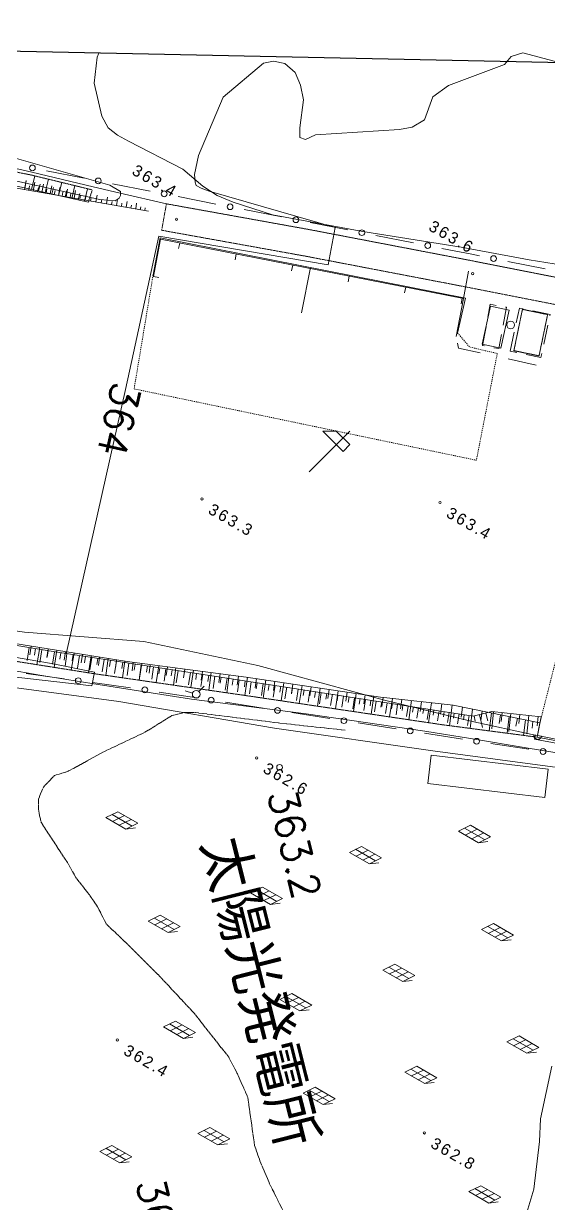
# Model space of a CAD drawing. Header units: millimetres. Extents: x 432273 to 1139245, y 170116 to 705940.
# Drawn here: x 630613 to 698983, y 526994 to 680760 of the extents above; entities that cross this region are included whole.
import ezdxf

# ---------------------------------------------------------------- set-up
doc = ezdxf.new("R2010")
doc.units = ezdxf.units.MM
doc.header["$LTSCALE"] = 100
for name, pattern in [('52106', [1.5, 1, -0.5]), ('53003', [0.75, 0.5, -0.25]), ('561019', [1, 0.5, -0.5]), ('56201', [2.5, 1.25, -1.25]), ('56301', [0.5, 0.25, -0.25]), ('57103', [5.5, 5, -0.5])]:
    doc.linetypes.add(name, pattern=pattern)
doc.layers.get('Defpoints').update_dxf_attribs({"color": 153})
for name, color, linetype, lineweight in [('D-BGD', 7, 'Continuous', 13), ('D-BGD-数値図化', 7, 'Continuous', 13), ('●予備設計_LP横断', 7, 'Continuous', 13)]:
    doc.layers.add(name, color=color, linetype=linetype, lineweight=lineweight)
doc.styles.add('BIGFONT', font='txt', dxfattribs={"height": 0.2, "bigfont": 'BIGFONT'})
doc.styles.add('Style-WORKING', font='WORKING.shx')
doc.linetypes.add('56111', pattern='A,1.25,[30,dgnlstyle-dm500.shx,S=0.004,R=0,X=0,Y=0],1.25', length=2.5)
doc.linetypes.add('56130', pattern='A,1,-0.375,[44,dgnlstyle-dm500.shx,S=0.0012,R=0,X=0,Y=0],-0.375', length=1.75)

# ---------------------------------------------------------------- blocks, each defined once
blk = doc.blocks.new('M4142_9')
at = {"layer": 'D-BGD-数値図化', "linetype": 'Continuous', "lineweight": 15}
for p, q in [((0.13, 0.48), (0.38, 1.45)), ((-0.49, -0.11), (-1.46, -0.32))]:
    blk.add_line(p, q, dxfattribs=at)
blk.add_circle((0, 0), 0.5, dxfattribs=at)
blk = doc.blocks.new('M4142')
at = {"layer": 'D-BGD-数値図化', "linetype": 'Continuous', "lineweight": 15}
blk.add_circle((0, 0), 0.5, dxfattribs=at)
blk = doc.blocks.new('M7312')
at = {"layer": '●予備設計_LP横断', "linetype": 'Continuous', "lineweight": 20}
blk.add_circle((0, 0), 0.15, dxfattribs=at)
blk = doc.blocks.new('M6217')
at = {"layer": 'D-BGD-数値図化', "linetype": 'Continuous', "lineweight": 9}
for p, q in [((-1.03, 0.7), (-2, -0.75)), ((-1.5, 0), (1.5, 0)), ((-1.03, 0.7), (1.97, 0.7)), ((-0.03, 0.7), (-1, -0.75)), ((0.97, 0.7), (0, -0.75)), ((1.97, 0.7), (1, -0.75)), ((1, -0.75), (2, 0)), ((-2, -0.75), (1, -0.75))]:
    blk.add_line(p, q, dxfattribs=at)
blk = doc.blocks.new('21311212131313131')
at = {"layer": 'D-BGD', "linetype": '56201'}
blk.add_line((2434012.5255, -1294855.0172), (2444731.5949, -1297342.8218), dxfattribs=at)
at = {"layer": 'D-BGD', "linetype": 'Continuous'}
for p, q in [((2392899.1607, -1297385.5506), (2395354.0732, -1297859.6119)), ((2443892.1668, -1297603.7917), (2445128.2593, -1297699.0553)), ((2385553.9438, -1297866.5164, 364699.9803), (2384681.4619, -1302788.1089, 364566.9803)), ((2398102.9588, -1298779.6147, 364188.9803), (2397392.1484, -1302460.4275, 364279.9803)), ((2443793.7657, -1298803.9655), (2446202.8849, -1299005.5696)), ((2444388.7419, -1299214.1369), (2446396.7042, -1299454.8878)), ((2444560.1684, -1298278.4793), (2445435.9325, -1298342.9556)), ((2447534.6351, -1303670.0317, 363882.9803), (2448196.2334, -1298715.0764, 363836.9803)), ((2443691.3949, -1299990.5657), (2444877.9952, -1300092.9365)), ((2444192.4581, -1300285.4676), (2445233.1443, -1300454.6682)), ((2396358.9992, -1302215.1939), (2393904.5669, -1301740.2554)), ((2396528.2602, -1301335.401), (2396358.9992, -1302215.1939)), ((2443502.7235, -1302292.7609), (2444635.8617, -1302388.6653)), ((2443594.6583, -1301146.0491), (2445914.3967, -1301344.3244)), ((2443996.1742, -1301356.7984), (2446161.4566, -1301594.8315)), ((2443407.6513, -1303403.5539), (2445642.8109, -1303589.7287)), ((2443573.3072, -1303664.8349), (2445905.7106, -1303921.24)), ((2443784.7407, -1302510.8167), (2444909.1622, -1302634.4262)), ((2395709.4105, -1305838.3187), (2393243.71, -1305425.6138)), ((2443345.5549, -1304907.9227), (2444556.7615, -1305041.0727)), ((2443593.6539, -1304417.4094), (2444597.2646, -1304145.9957)), ((2443822.2329, -1305249.3658), (2445490.1156, -1304805.7813)), ((2395754.1889, -1305573.2623), (2395709.4105, -1305838.3187)), ((2443117.8026, -1306151.0105), (2445630.2256, -1306427.2054)), ((2443960.666, -1306579.1914), (2445242.9219, -1306756.7285)), ((2444002.3432, -1305940.7848), (2444693.7622, -1305760.6746)), ((2389638.3877, -1308431.6135, 365859.9802), (2386040.4577, -1307850.5392, 364977.9803)), ((2442873.5968, -1307483.9021), (2444180.9291, -1307627.7632)), ((2443699.8988, -1308534.1083), (2444350.2145, -1308616.5062)), ((2443787.0986, -1307875.0209), (2445082.9281, -1308048.5883)), ((2443878.2681, -1307229.5071), (2444515.0103, -1307315.8747)), ((2446375.6584, -1312342.8378, 363964.9803), (2447037.7369, -1307387.0053, 363917.9803)), ((2389607.5474, -1308610.8169, 365861.9802), (2390345.6626, -1308738.9995, 365861.9802)), ((2442640.8806, -1308818.3445), (2445334.8076, -1309114.4924)), ((2443521.5295, -1309838.7095), (2444180.6169, -1309925.9093)), ((2443617.5009, -1309184.424), (2444922.1021, -1309362.7933)), ((2442405.2797, -1311516.2201), (2445002.516, -1311847.0069)), ((2442523.0801, -1310167.2823), (2443845.871, -1310324.016)), ((2443351.0996, -1311170.4577), (2444010.187, -1311257.6575)), ((2443429.5278, -1310506.5685), (2444756.4741, -1310685.77)), ((2442291.5621, -1312818.4043), (2443564.5313, -1312980.531)), ((2443167.0962, -1312506.1757), (2443834.9552, -1312598.1774)), ((2443259.0979, -1311838.3167), (2444594.8159, -1312022.3202)), ((2442177.8446, -1314120.5885), (2444672.485, -1314438.3086)), ((2442894.2286, -1314545.6715), (2444252.2917, -1314730.5071)), ((2442982.2606, -1313864.2389), (2443663.6931, -1313952.2709)), ((2443079.0642, -1313187.6083), (2444428.3557, -1313367.642)), ((2382517.1728, -1315094.5102, 364235.9803), (2381654.903, -1320018.2731, 364102.9803)), ((2388321.0032, -1315998.5069, 365941.9802), (2389058.6383, -1316127.5666, 365941.9802)), ((2442068.6191, -1315371.3339), (2443291.3035, -1315527.0563)), ((2442713.3627, -1315917.3082), (2444084.9994, -1316098.1741)), ((2442806.1966, -1315227.104), (2443482.8272, -1315323.9076)), ((2445216.6817, -1321015.6438, 364045.9803), (2445878.7602, -1316059.8113, 363998.9803)), ((2441959.3936, -1316622.0793), (2444355.4909, -1316927.2489)), ((2442522.8929, -1317306.4882), (2443916.8748, -1317488.1863)), ((2442620.5287, -1316607.5124), (2443310.7329, -1316700.3463)), ((2441712.863, -1319022.1805), (2444050.7555, -1319319.937)), ((2441854.3605, -1317824.1089), (2443019.6258, -1317972.8614)), ((2442336.3929, -1318709.2417), (2443739.1464, -1318895.7418)), ((2442425.2571, -1318005.464), (2443129.0348, -1318094.3282)), ((2441560.7654, -1320193.6156), (2442731.1397, -1320342.6757)), ((2442051.4248, -1320833.3163), (2442763.9742, -1320926.9824)), ((2442145.0909, -1320120.7669), (2443570.1896, -1320308.0992)), ((2442238.757, -1319408.2175), (2442951.3064, -1319501.8837)), ((2441408.6677, -1321365.0507), (2443752.2724, -1321663.5347)), ((2441859.2906, -1322267.1866), (2442580.6116, -1322365.6547)), ((2441957.7587, -1321545.8656), (2443391.629, -1321737.9998)), ((2381009.438, -1323710.9176, 364003.9803), (2380147.6485, -1328633.8033, 363870.9803)), ((2387033.9788, -1323387.074, 366021.9802), (2387772.9712, -1323515.7367, 366021.9802)), ((2412637.3858, -1328069.8397), (2407215.2668, -1322888.7552)), ((2441103.7291, -1323713.6452), (2443453.0599, -1324012.8585)), ((2441256.1984, -1322539.3479), (2442429.4323, -1322688.7723)), ((2441671.1262, -1323714.6306), (2442392.4472, -1323813.0986)), ((2441760.8226, -1322988.5076), (2443203.4646, -1323185.4437)), ((2440950.8873, -1324890.8116), (2442126.9878, -1325040.6011)), ((2441473.3579, -1325179.6178), (2442203.4505, -1325282.8877)), ((2441567.8562, -1324444.7232), (2443032.8434, -1324642.4915)), ((2444058.1852, -1329687.5727, 364126.9803), (2444721.1409, -1324732.2204, 364079.9803)), ((2440798.0455, -1326067.9781), (2443153.1165, -1326367.9225)), ((2441270.7877, -1326653.3766), (2442009.652, -1326761.4485)), ((2441365.286, -1325918.482), (2442843.8468, -1326112.2806)), ((2386026.9274, -1328473.2661), (2391932.7718, -1329522.0321)), ((2440491.615, -1328428.0633), (2442852.4401, -1328728.7405)), ((2440644.8303, -1327248.0207), (2441823.8043, -1327398.1761)), ((2441067.3853, -1328149.4806), (2441819.8231, -1328253.5828)), ((2441171.4874, -1327397.0428), (2442667.5914, -1327600.4452)), ((2440338.0254, -1329610.9891), (2441519.88, -1329761.5114)), ((2440867.9526, -1329659.1582), (2441625.1923, -1329754.4887)), ((2440972.0547, -1328906.7203), (2442472.9607, -1329101.3511)), ((2385746.9544, -1330775.6411, 366101.9802), (2386485.9469, -1330904.3039, 366101.9802)), ((2440184.4358, -1330793.9149), (2442551.0291, -1331095.3268)), ((2440663.718, -1331177.6074), (2441424.9274, -1331286.5114)), ((2440772.622, -1330416.3979), (2442291.0712, -1330620.6325)), ((2379502.1835, -1332326.4478, 363771.9803), (2378639.9137, -1337250.2107, 363638.9803)), ((2440030.471, -1331979.7309), (2441215.2132, -1332130.621)), ((2440458.6511, -1332718.4017), (2441233.4341, -1332823.3361)), ((2440563.5855, -1331943.6187), (2442099.578, -1332157.4572)), ((2439722.1002, -1334354.7602), (2440910.3095, -1334503.4748)), ((2439876.5061, -1333165.547), (2442248.8817, -1333467.6953)), ((2440257.554, -1334272.7697), (2441037.139, -1334368.9324)), ((2440353.7168, -1333493.1848), (2441908.0847, -1333694.2819)), ((2442900.0857, -1338360.8589, 364207.9803), (2443562.1642, -1333405.0265, 364161.9803)), ((2439567.6942, -1335543.9734), (2441948.1558, -1335836.6836)), ((2440051.655, -1335835.9093), (2440831.2399, -1335932.072)), ((2440152.6197, -1335047.5527), (2441715.7592, -1335253.4517)), ((2439434.8353, -1336735.8594), (2440619.1912, -1336881.4855)), ((2439840.9541, -1337407.8205), (2440629.3106, -1337508.7851)), ((2439941.9187, -1336619.4639), (2441518.6318, -1336821.3932)), ((2384459.93, -1338164.2082, 366181.9802), (2385198.9225, -1338292.871, 366181.9802)), ((2439177.7912, -1339104.8579), (2440344.401, -1339248.3085)), ((2439305.4666, -1337928.1613), (2441655.4483, -1338217.1236)), ((2439634.2228, -1338993.3052), (2440431.351, -1339099.0718)), ((2439739.9894, -1338196.177), (2441325.4742, -1338402.9083)), ((2439050.1158, -1340281.5545), (2441366.5734, -1340566.3945)), ((2439422.6897, -1340587.5616), (2440224.6198, -1340684.5566)), ((2439528.4562, -1339790.4334), (2441127.5146, -1339993.1949)), ((2377994.4487, -1340942.8552, 363539.9804), (2377132.6592, -1345865.741, 363407.9804)), ((2438924.257, -1341441.4648), (2440074.2077, -1341582.8674)), ((2439219.9282, -1342186.6199), (2440017.0563, -1342292.3865)), ((2439325.6947, -1341389.4917), (2440924.753, -1341592.2532)), ((2441741.109, -1347033.665, 364288.9803), (2442403.1875, -1342077.8325, 364242.9803)), ((2438674.1793, -1343744.7664), (2439807.8235, -1343884.1634)), ((2438798.3223, -1342601.3669), (2441081.8193, -1342882.1539)), ((2439003.5931, -1343789.648), (2439809.4929, -1343900.2164)), ((2439109.3597, -1342992.5198), (2440717.1896, -1343200.0832)), ((2438550.0363, -1344888.166), (2440801.1163, -1345164.9669)), ((2438796.0296, -1345397.4779), (2439601.9295, -1345508.0464)), ((2438901.7962, -1344600.3497), (2440509.6262, -1344807.9131)), ((2383173.3859, -1345551.8982, 366262.9802), (2383912.3783, -1345680.561, 366262.9802)), ((2438427.6557, -1346015.3336), (2439545.2065, -1346152.7517)), ((2438685.4611, -1346203.3777), (2440293.2911, -1346410.9412)), ((2387594.1477, -1348901.1194, 366009.9802), (2387719.6988, -1348161.5635, 366009.9802)), ((2438184.6317, -1348253.6674), (2439286.3176, -1348389.1346)), ((2438305.275, -1347142.5012), (2440524.3983, -1347415.3727)), ((2438477.8977, -1347811.2077), (2440085.7277, -1348018.7711)), ((2438588.4662, -1347005.3078), (2439385.5944, -1347111.0744)), ((2376486.714, -1349559.2627, 363307.9804), (2375624.9245, -1354482.1484, 363175.9804)), ((2438063.9885, -1349364.8335), (2440251.6086, -1349633.8312)), ((2438270.3343, -1349419.0376), (2439873.3623, -1349635.3727)), ((2438376.1009, -1348621.9094), (2439178.031, -1348718.9044)), ((2378846.5045, -1351385.7779), (2378107.6402, -1351277.7061)), ((2378936.0096, -1350784.9545), (2378566.5774, -1350730.9186)), ((2379020.7127, -1350192.9027), (2378695.971, -1350140.5312)), ((2437817.7691, -1351554.6963), (2439982.6785, -1351820.9014)), ((2437945.0515, -1350460.2838), (2439029.0112, -1350593.5656)), ((2438057.9689, -1351035.6392), (2439674.5705, -1351248.0046)), ((2438159.7658, -1350224.9374), (2438965.6656, -1350335.5059)), ((2440687.8654, -1355715.3316, 364122.9803), (2441253.1489, -1350750.9714, 364303.9803)), ((2378657.0582, -1352627.3133), (2377887.0771, -1352513.6072)), ((2378747.3955, -1352004.1446), (2378360.4201, -1351940.5049)), ((2437663.7449, -1352653.3481), (2438755.5236, -1352787.5971)), ((2437845.6036, -1352652.2408), (2439462.2051, -1352864.6061)), ((2437947.4004, -1351841.539), (2438753.3003, -1351952.1075)), ((2378461.9779, -1353899.9654), (2377652.1083, -1353775.8233)), ((2378352.4329, -1354558.2205), (2377934.3407, -1354488.9466)), ((2378553.1474, -1353254.4516), (2378152.5984, -1353194.7815)), ((2437509.7207, -1353751.9999), (2439711.9262, -1354022.791)), ((2437633.2382, -1354268.8424), (2439249.8398, -1354481.2077)), ((2437735.0351, -1353458.1406), (2438545.7368, -1353559.9375)), ((2378251.6595, -1355221.2776), (2377410.6732, -1355091.5014)), ((2378154.8559, -1355897.9083), (2377705.6469, -1355823.0002)), ((2437197.6636, -1355977.897), (2439424.5663, -1356282.6956)), ((2437353.6921, -1354864.9484), (2438460.9692, -1355008.8459)), ((2437420.8728, -1355885.4439), (2439037.4744, -1356097.8093)), ((2437522.6697, -1355074.7422), (2438337.3412, -1355190.1126)), ((2377991.2342, -1358061.5532), (2376351.7797, -1357698.9389)), ((2378053.2504, -1356583.3105), (2377158.802, -1356447.068)), ((2377946.8429, -1357277.4844), (2377475.2887, -1357201.7442)), ((2437041.1247, -1357094.4859), (2438156.397, -1357247.1344)), ((2437203.7056, -1357510.8172), (2438829.0788, -1357727.9844)), ((2437314.2741, -1356704.9173), (2438124.9758, -1356806.7142)), ((2374978.5823, -1358174.3127, 363075.9804), (2374116.3125, -1363098.0756, 362943.9804)), ((2377611.5503, -1359431.0114), (2376632.5231, -1359282.6684)), ((2377835.6335, -1357980.4299), (2376896.4947, -1357842.523)), ((2377823.4916, -1358902.3069), (2376995.0815, -1358719.0793)), ((2377723.5919, -1358705.7207), (2377229.6925, -1358629.1482)), ((2436884.5858, -1358211.0748), (2439118.7724, -1358516.8703)), ((2437000.1119, -1359132.2207), (2438616.7134, -1359344.586)), ((2437101.9087, -1358321.5189), (2437912.6105, -1358423.3158)), ((2377655.749, -1359743.0606), (2375981.5632, -1359372.7644)), ((2377456.741, -1360463.5006), (2376441.7951, -1360318.2951)), ((2377484.4528, -1360601.6253), (2376638.4931, -1360414.5161)), ((2377533.3135, -1359969.6012), (2377030.6424, -1359888.2268)), ((2436570.484, -1360451.557), (2438811.9784, -1360758.3527)), ((2436727.5349, -1359331.3159), (2437846.4552, -1359484.4637)), ((2436782.9446, -1360757.5939), (2438408.3178, -1360974.7611)), ((2436884.7414, -1359946.8921), (2437704.2148, -1360053.4909)), ((2439700.1336, -1364404.3609, 363806.9803), (2440264.5399, -1359439.5205, 363986.9803)), ((2377313.1566, -1361460.1901), (2375603.5038, -1361082.0493)), ((2377301.9317, -1361495.9898), (2376251.8993, -1361331.5767)), ((2377138.2316, -1362336.9432), (2376274.3506, -1362145.8701)), ((2377219.7252, -1362021.006), (2376685.9373, -1361933.9975)), ((2377379.3364, -1360979.7452), (2376863.0918, -1360902.3405)), ((2436412.9194, -1361575.4623), (2437535.4995, -1361729.111)), ((2436662.7722, -1361581.037), (2437477.4437, -1361696.4074)), ((2376963.3065, -1363213.6964), (2375217.4353, -1362827.5448)), ((2376971.4411, -1363640.7451), (2375854.373, -1363473.8354)), ((2377137.5186, -1362546.0223), (2376060.339, -1362389.5486)), ((2377054.4798, -1363093.3837), (2376507.1184, -1363010.3449)), ((2436097.2749, -1363826.9489), (2437223.5267, -1363981.1002)), ((2436255.3548, -1362699.3675), (2438504.1808, -1363007.1667)), ((2436422.4276, -1363227.9232), (2437259.4442, -1363344.1258)), ((2436547.4018, -1362395.7084), (2438194.288, -1362636.0531)), ((2376606.045, -1365004.35), (2374823.1881, -1364610.018)), ((2376799.7294, -1364766.5848), (2375651.5446, -1364594.0409)), ((2376784.6758, -1364109.0232), (2375902.4938, -1363913.9023)), ((2376711.0565, -1365345.063), (2376132.5783, -1365256.3901)), ((2376892.372, -1364201.6801), (2376322.6654, -1364117.8091)), ((2436306.225, -1364064.9398), (2437975.4563, -1364306.1167)), ((2376631.1553, -1365928.3432), (2375443.082, -1365745.3633)), ((2376427.3771, -1365899.8632), (2375536.7495, -1365721.5439))]:
    blk.add_line(p, q, dxfattribs=at)
at = {"layer": 'D-BGD', "linetype": '52106'}
blk.add_line((2381559.1948, -1347942.42), (2378102.3982, -1347393.0058), dxfattribs=at)
at = {"layer": 'D-BGD', "linetype": 'Continuous', "flags": 128}
for points, elevation in [([(2513797.9574, -1299168.1534), (2505499.1989, -1296869.839), (2499291.6332, -1296268.1002), (2496309.1209, -1296201.7744), (2489442.0862, -1294874.2054)], 362999.9804), ([(2450116.0072, -1278242.1081), (2446840.6448, -1298007.1778), (2446339.4976, -1297920.9375), (2444703.4081, -1306342.8145), (2442180.4309, -1317621.7686), (2438025.4239, -1334245.5786), (2435174.1676, -1349147.9884), (2434283.2729, -1364717.7196), (2433592.2719, -1370426.1047)], 362999.9804), ([(2375220.7292, -1368519.3365), (2377735.8176, -1356082.345), (2377858.7678, -1354066.8024), (2377487.854, -1353571.9006), (2377140.1835, -1353378.1527), (2376612.5301, -1353402.806), (2375810.8716, -1354800.5501), (2370657.2518, -1374433.4618)], 362999.9804), ([(2358657.0594, -1356598.7519), (2359201.5822, -1356816.5395), (2362593.1091, -1357147.8164), (2366870.2581, -1356025.8508), (2368356.0858, -1355171.3722), (2369310.5697, -1353935.9531), (2370050.1351, -1352487.1164), (2373550.2943, -1345335.369), (2375713.074, -1342694.5266), (2376881.3762, -1340824.8744), (2377722.7777, -1338696.4618), (2379228.9074, -1333535.772), (2381159.3564, -1321752.3199), (2382947.8781, -1308889.0777), (2384432.6, -1299977.3426), (2385475.4458, -1292355.9197), (2385044.5348, -1291116.7892), (2384321.5646, -1290425.7385), (2381406.1012, -1289412.2647), (2362860.5889, -1286712.1904), (2360037.397, -1286213.2251), (2358657.0594, -1285672.1095)], 362999.9804), ([(2436289.3293, -1374660.3273), (2438300.9145, -1361118.8914), (2439314.5127, -1355508.4454), (2441124.9865, -1355814.4032), (2439535.8114, -1372974.1361)], 361999.9804)]:
    blk.add_lwpolyline(points, dxfattribs=dict(at, elevation=elevation))
at = {"layer": 'D-BGD', "linetype": '56130', "flags": 128}
for points in [[(2390794.8121, -1269858.7644), (2390671.0307, -1271007.4228), (2388487.003, -1284480.678), (2386846.0935, -1295170.8728), (2384623.2162, -1307848.7743), (2381092.5036, -1328582.1731), (2378102.3982, -1347393.0058), (2376839.8493, -1353439.4661), (2376097.3836, -1356996.9261), (2374326.9772, -1364999.8414), (2374120.1857, -1366154.3587), (2371432.5954, -1379293.8031), (2369644.5415, -1388034.9226), (2384812.9901, -1390339.8152), (2411627.5406, -1394417.8834), (2418706.3849, -1395381.4487), (2424331.7446, -1395670.1665), (2431024.6217, -1396014.3053), (2434892.6826, -1396191.4808), (2434963.707, -1396195.021), (2436999.0512, -1381414.8296), (2439893.2052, -1362356.523), (2440798.3306, -1355813.4256), (2442598.9652, -1342805.1894), (2444182.3015, -1327796.9326), (2446120.5837, -1312294.4034), (2446963.9528, -1306316.0185), (2447997.389, -1299055.3967), (2449172.3938, -1290757.3173), (2450801.8342, -1278692.7979), (2452015.7852, -1268147.3628), (2453656.7244, -1251844.7754), (2454189.9516, -1245085.5467)], [(2514622.5471, -1246109.5844), (2512893.2219, -1246076.058), (2511007.7941, -1246040.2981), (2509122.8466, -1246003.661), (2508538.3439, -1245992.6328), (2455835.1973, -1246138.9807), (2454668.7366, -1255950.0081), (2453065.6197, -1269434.6053), (2451493.7545, -1286129.5583), (2448677.5255, -1311230.5458), (2446125.954, -1331880.9221), (2443096.5522, -1352227.5349), (2441273.7638, -1368245.885), (2438168.0862, -1395687.3816), (2463869.9986, -1403649.2413), (2479646.1722, -1408057.3047), (2485599.6149, -1409294.0132), (2492122.8579, -1409194.1562), (2499317.4246, -1408276.1669), (2501939.2717, -1407512.3298), (2503905.387, -1406763.4532), (2505752.3793, -1405680.3152), (2507219.1074, -1404737.8582), (2508591.4903, -1403384.6409), (2509935.5906, -1401685.3296), (2510922.4481, -1399736.8685), (2511901.0458, -1397709.7832), (2512596.2901, -1395912.9126), (2516142.0589, -1380999.6716), (2516436.1306, -1379760.6903), (2519187.2668, -1366609.2918), (2522979.4057, -1351173.1209), (2524671.516, -1344479.4288), (2524926.2807, -1344103.5992), (2527762.7037, -1339909.4296), (2532672.783, -1322814.3045), (2534881.5989, -1317255.0851), (2538710.9996, -1310972.1599), (2543848.6315, -1302751.4), (2546419.3592, -1297676.4541), (2548058.678, -1293830.1788), (2549288.4649, -1290946.4903), (2550142.7856, -1288615.3832), (2550802.9156, -1286451.578), (2552060.9305, -1282329.3004), (2553583.4364, -1272715.4655), (2555409.2438, -1262455.9617), (2558253.2637, -1246281.8678), (2550721.8299, -1246307.4797), (2526587.9327, -1246387.3916), (2525836.3787, -1246331.6549), (2524047.6685, -1246198.3567), (2522257.601, -1246065.4555), (2520621.0685, -1245943.6426)]]:
    blk.add_lwpolyline(points, dxfattribs=at)
at = {"layer": 'D-BGD', "linetype": '56111'}
blk.add_lwpolyline([(2444731.5949, -1297342.8218), (2446390.7873, -1297625.2444), (2446594.007, -1297660.1119), (2449771.1758, -1278488.8292), (2448644.0811, -1278302.75), (2447085.5704, -1278044.6631)], dxfattribs=at)
at = {"layer": 'D-BGD', "linetype": 'Continuous', "elevation": 363999.9803}
for points in [[(2360795.1131, -1287773.7657), (2357441.4986, -1301396.7921), (2357953.9744, -1302897.1815), (2359018.9291, -1303742.3863), (2361904.1271, -1310987.8418), (2363454.1523, -1312987.8221), (2366472.5508, -1314013.185), (2367466.1847, -1315571.7713), (2367789.2716, -1317230.691), (2368692.75, -1328179.4404), (2369329.2434, -1329474.1125), (2369104.6437, -1330217.5874), (2367833.2733, -1330228.4156), (2364201.8265, -1329802.2788), (2362278.543, -1330254.2523), (2360649.334, -1330981.217), (2359515.5645, -1332344.216), (2359226.751, -1333850.5648), (2359515.3254, -1335114.3783), (2364066.0911, -1340296.1277), (2371711.8756, -1343364.4776), (2374196.4193, -1343823.9792), (2375207.7782, -1343705.0121), (2375634.1925, -1343550.8342), (2375949.6461, -1342891.2972), (2376354.2221, -1341881.5358), (2380724.2366, -1325360.6084), (2385620.8457, -1326182.9323), (2382345.2671, -1348284.9623), (2397606.5324, -1351269.9674)], [(2397606.5324, -1351269.9674), (2402387.2546, -1352199.8562), (2436859.5744, -1359180.6894), (2436984.8739, -1359180.8807)]]:
    blk.add_lwpolyline(points, dxfattribs=at)
at = {"layer": 'D-BGD', "linetype": '52106', "flags": 128}
for points in [[(2378102.3982, -1347393.0058), (2381092.5036, -1328582.1731), (2384623.2162, -1307848.7743), (2386846.0935, -1295170.8728)], [(2390293.709, -1295774.5429), (2388072.4387, -1308445.3439), (2384545.9197, -1329150.2574), (2381559.1948, -1347942.42)]]:
    blk.add_lwpolyline(points, dxfattribs=at)
at = {"layer": 'D-BGD', "linetype": '561019', "flags": 128}
blk.add_lwpolyline([(2444731.5949, -1297342.8218), (2445842.0044, -1297532.3072), (2446594.007, -1297660.1119), (2445235.6301, -1310016.6665), (2441975.8683, -1335611.3124), (2439517.8032, -1355601.4936), (2436579.5882, -1377068.5214), (2434190.1398, -1393882.4979), (2434182.3735, -1393898.7671), (2433911.9747, -1394478.0852), (2433274.0321, -1394916.6181), (2432101.3402, -1395113.711), (2421157.3602, -1394879.762), (2400151.0889, -1391562.2011), (2371529.5828, -1387696.5384), (2371117.0778, -1387260.9508), (2370986.5775, -1385910.387), (2372286.0046, -1378657.4339), (2374719.6766, -1365078.0151), (2376487.9958, -1357083.0775), (2377777.4241, -1357476.5881), (2378088.9319, -1357571.8765)], dxfattribs=at)
at = {"layer": 'D-BGD', "linetype": 'Continuous', "flags": 128}
for points in [[(2378088.9319, -1357571.8765), (2375677.2502, -1369659.6231)], [(2434463.2464, -1375482.4427), (2437855.2696, -1351287.2062), (2438931.5423, -1341374.3647), (2439546.1793, -1335709.6781), (2441825.3443, -1318155.8655), (2441894.7119, -1317362.7519), (2442651.6034, -1308695.5571), (2444731.5949, -1297342.8218)]]:
    blk.add_lwpolyline(points, dxfattribs=at)
at = {"layer": 'D-BGD', "linetype": 'Continuous'}
for points in [[(2391056.0157, -1299398.7859), (2391500.8437, -1297115.9764), (2391671.903, -1297149.1986)], [(2396580.8507, -1298096.8411), (2397130.4916, -1298202.7884), (2396764.6122, -1300108.1432)], [(2392676.9122, -1301502.546), (2390720.5796, -1301123.5799), (2390817.4292, -1300625.9604)], [(2390644.5467, -1302936.799), (2390666.9359, -1302804.2708), (2393000.1082, -1303194.5865)], [(2394233.397, -1303401.1791), (2396066.216, -1303707.9691), (2395960.3012, -1304340.8506)], [(2392011.2983, -1305219.5015), (2390310.1303, -1304934.6204), (2390438.4344, -1304169.2107)], [(2387378.6162, -1348932.4744), (2382563.2628, -1348103.3312), (2389604.67, -1308195.4078), (2394149.5768, -1309112.4864)]]:
    blk.add_lwpolyline(points, dxfattribs=at)
at = {"layer": 'D-BGD', "linetype": 'Continuous', "elevation": 364949.9803}
blk.add_lwpolyline([(2446470.5288, -1297094.3186), (2446295.1219, -1298079.0507), (2446338.7687, -1298084.704), (2446382.1017, -1298086.7653), (2446425.121, -1298085.2349), (2446468.3067, -1298079.2353), (2446511.1786, -1298069.6439), (2446552.3795, -1298056.8576), (2446593.2666, -1298040.4794), (2446631.6054, -1298020.4262), (2446669.1503, -1297997.6582), (2446703.75, -1297969.8577), (2446736.5953, -1297941.0969), (2446765.535, -1297909.058), (2446791.4462, -1297874.2211), (2446815.2062, -1297837.0665), (2446835.4574, -1297797.9911), (2446851.2397, -1297758.7493), (2446864.8706, -1297717.1897), (2446874.5127, -1297674.5866), (2446880.166, -1297630.9398), (2446882.2274, -1297587.6068), (2446880.6969, -1297544.5875), (2446875.1775, -1297500.5246), (2446865.1059, -1297458.5298), (2446852.7998, -1297416.4518), (2446836.4216, -1297375.5647), (2446815.8882, -1297338.1031), (2446793.1202, -1297300.5582), (2446765.3198, -1297265.9585), (2446736.5589, -1297233.1132), (2446704.52, -1297204.1735), (2446669.6831, -1297178.2623), (2446633.0087, -1297153.6252), (2446593.9333, -1297133.3739), (2446554.6915, -1297117.5916), (2446513.1319, -1297103.9607), (2446470.5288, -1297094.3186)], close=True, dxfattribs=at)
at = {"layer": 'D-BGD', "linetype": '56201', "flags": 128}
blk.add_lwpolyline([(2394149.5768, -1309112.4864), (2395939.3392, -1307511.2223), (2396707.2742, -1303894.7427), (2410675.2879, -1306324.5387), (2402306.0945, -1351098.6106), (2387378.6162, -1348932.4744)], dxfattribs=at)
at = {"layer": 'D-BGD', "linetype": '57103', "elevation": 362499.9804, "flags": 128}
blk.add_lwpolyline([(2545381.2435, -1304029.3237), (2541246.8884, -1307649.7615), (2539167.7587, -1309186.0984), (2537666.8901, -1309855.6371), (2533067.0358, -1312048.1438), (2530569.9736, -1313462.8524), (2528440.3147, -1315058.1706), (2522391.1082, -1320141.8518), (2516866.2024, -1324521.8615), (2513279.8821, -1327366.1178), (2509127.3467, -1329407.9102), (2505518.2336, -1331290.0369), (2502832.171, -1332504.3764), (2500587.529, -1333353.8656), (2494326.4153, -1334370.168), (2491287.9338, -1335782.6134), (2489109.5803, -1336967.0814), (2483528.8833, -1341559.3771), (2478794.5629, -1346148.7351), (2474676.9294, -1350473.7503), (2472088.2797, -1353278.1889), (2469884.6358, -1354456.7923), (2468350.6425, -1355547.1122), (2466140.2798, -1357362.739), (2464200.6994, -1358504.6345), (2459034.9313, -1362049.5148), (2457350.395, -1362423.5604), (2456011.5538, -1362455.5946), (2454427.744, -1361831.3862), (2452886.9678, -1360412.1884), (2452315.503, -1358657.1988), (2449674.5946, -1354080.9217), (2447026.1906, -1348768.6367), (2444783.3469, -1345304.0652), (2444358.8238, -1343749.2209), (2444317.9079, -1342216.2713), (2445461.9585, -1331192.5153), (2446209.6374, -1322652.5215)], dxfattribs=at)
at = {"layer": 'D-BGD', "linetype": 'Continuous', "extrusion": (0.139667, -0.051029, 0.988883), "elevation": 760052.9367}
blk.add_lwpolyline([(-408992.8344, -2603526.6931), (-410009.2706, -2603708.2705), (-413913.1915, -2604414.4049)], dxfattribs=at)
at = {"layer": 'D-BGD', "linetype": 'Continuous', "extrusion": (0.686767, -0.114957, 0.717729), "elevation": 2057631.9869}
blk.add_lwpolyline([(-892548.0176, -1597611.1011), (-895404.443, -1597512.009), (-895654.3534, -1596656.0834)], dxfattribs=at)
at = {"layer": 'D-BGD', "linetype": 'Continuous'}
blk.add_lwpolyline([(2407255.5886, -1324653.9474), (2408982.2967, -1322847.1592), (2409887.2882, -1323709.6777), (2407295.347, -1326422.2514)], close=True, dxfattribs=at)
for points in [[(2443930.3239, -1297180.0654, 364829.9803), (2446380.6133, -1297598.0141, 364949.9803), (2449754.3634, -1278627.8304, 364849.9803), (2446648.8893, -1277657.4027, 364929.9803)], [(2379102.0871, -1349690.2316, 364009.9803), (2373837.0313, -1384235.4029, 364149.9803), (2373887.4228, -1384684.8032, 363939.9803), (2374003.1854, -1385181.3906, 363939.9803), (2374464.1123, -1385422.3188, 363929.9803), (2396910.9239, -1388692.8371, 363869.9803), (2420612.8445, -1392148.8319, 363799.9803), (2430325.3197, -1392837.2473, 363919.9803), (2430871.3993, -1392714.3775, 363909.9803), (2431297.8136, -1392560.1995, 363899.9803), (2431658.8567, -1392358.8345, 363899.9803), (2432084.8214, -1391976.4028, 363889.9803), (2432455.3344, -1390799.789, 363879.9803), (2436757.9115, -1360949.0967, 363979.9803), (2440413.3868, -1333092.6358, 364099.9803), (2444029.299, -1306058.1449, 364309.9803), (2443385.7557, -1303630.9755, 364759.9803), (2443930.3239, -1297180.0654, 364829.9803)], [(2387594.1477, -1348901.1194, 366009.9802), (2382733.4574, -1348075.6579, 366289.9802), (2389638.3877, -1308431.6135, 365859.9802), (2394618.7435, -1309288.383, 365839.9802)]]:
    blk.add_polyline3d(points, dxfattribs=at)
for centre in [(2448444.9309, -1296856.3527, 363819.5005), (2384354.0266, -1304633.4582, 364517.4047), (2447286.2217, -1305528.9124, 363900.6928), (2382839.8952, -1313248.3229, 364285.2071), (2446127.5125, -1314201.4722, 363981.8851), (2381332.3293, -1321864.3547, 364053.4069), (2444968.8033, -1322874.0319, 364063.0774), (2379824.7634, -1330480.3866, 363821.6067), (2443810.0941, -1331546.5916, 364144.2697), (2451224.9726, -1331125.6557, 363172.9804), (2378317.1975, -1339096.4185, 363589.8065), (2442651.3849, -1340219.1514, 364225.462), (2376809.6316, -1347712.4504, 363358.0063), (2441492.6757, -1348891.7111, 364306.6543), (2375302.0657, -1356328.4823, 363126.2061), (2440476.4026, -1357577.3762, 364055.313), (2373792.843, -1364944.2157, 362894.0921)]:
    blk.add_circle(centre, 375, dxfattribs=at)
for points in [[(2452938.3451, -1311760.6767), (2454418.1684, -1296491.6863), (2450723.3296, -1296133.4497), (2449243.5063, -1311402.4402)], [(2395532.7238, -1305884.0986), (2390543.3907, -1304895.8703), (2391022.4271, -1302475.6024), (2396012.6373, -1303464.3109)]]:
    blk.add_3dface(points, dxfattribs=at)
at = {"layer": 'D-BGD', "linetype": '53003'}
blk.add_3dface([(2396296.1993, -1301738.48), (2390885.8163, -1300736.3606), (2391494.4367, -1297444.2201), (2396904.8196, -1298446.3395)], dxfattribs=at)
at = {"layer": 'Defpoints'}
blk.add_lwpolyline([(2358657.0594, -1541785.2211), (2831012.6992, -1541785.2211), (2831012.6992, -987785.2211), (2358657.0594, -987785.2211)], close=True, dxfattribs=at)
at = {"layer": 'D-BGD', "linetype": 'Continuous', "lineweight": 9, "xscale": 1000, "yscale": 1000, "zscale": 1000, "rotation": 61.30205960440028}
for p in [(2486681.2273, -1298645.4209, -365999.9802), (2472111.182, -1302269.1213, -365999.9802), (2506302.5429, -1303222.6747), (2459369.8637, -1305548.5351, -365999.9802), (2490907.7874, -1311886.3841), (2477669.8625, -1315029.2342, -365999.9802), (2462417.4579, -1319690.0676, -365999.9802), (2493918.7496, -1325061.4246), (2481776.5224, -1328361.3019, -365999.9802), (2467976.1384, -1332450.1805, -365999.9802), (2499449.1208, -1338662.9109), (2485670.6864, -1343433.9906), (2471918.2045, -1345714.5351, -365999.9802), (2458551.3029, -1351504.0921, -365999.9802), (2502058.1811, -1351399.0545, -365999.9802)]:
    blk.add_blockref('M6217', p, dxfattribs=at)
at = {"layer": 'D-BGD', "linetype": 'Continuous', "lineweight": 15, "xscale": 1000, "yscale": 1000, "zscale": 1000, "rotation": 61.30205960440028}
for name, p in [('M4142', (2392957.3711, -1302227.2389)), ('M4142_9', (2441922.4915, -1342187.4741))]:
    blk.add_blockref(name, p, dxfattribs=at)
at = {"layer": 'D-BGD', "linetype": 'Continuous', "lineweight": 20, "xscale": 1000, "yscale": 1000, "zscale": 1000, "rotation": 61.30205960440028}
for p in [(2386354.9261, -1307313.587, 363579.9803), (2416278.95, -1310944.9246, 363417.9804), (2498459.1336, -1311279.2591, 362786.9804), (2450063.8866, -1334123.3362, 362635.9804), (2416460.0017, -1341964.1592, 363266.9804), (2380082.1282, -1346038.2418, 363374.9804), (2487190.3785, -1351524.7039, 362439.9804)]:
    blk.add_blockref('M7312', p, dxfattribs=at)
at = {"layer": 'D-BGD', "linetype": 'Continuous', "style": 'BIGFONT'}
for s, height, rotation, p in [('太陽光発電所', 6249.99966, 15.302059599, (2461453.9889, -1341628.7056)), ('363.2', 3749.9998, 14.862356431, (2454656.4271, -1332643.9097, 363172.9804)), ('362.9', 3749.9998, 14.862356431, (2505710.4578, -1348719.2904))]:
    blk.add_text(s, height=height, rotation=rotation, dxfattribs=at).set_placement(p)
at = {"layer": 'D-BGD', "linetype": 'Continuous', "style": 'BIGFONT', "oblique": 360}
blk.add_text('364', height=3749.9998, rotation=348.552102792, dxfattribs=at).set_placement((2401243.5244, -1353866.3528, 363999.9803))
at = {"layer": 'D-BGD', "linetype": 'Continuous', "char_height": 1499.999919, "attachment_point": 7, "rotation": 61.302059604, "line_spacing_factor": 0.722892, "style": 'Style-WORKING'}
for s, insert in [('\\T1.281;363.4', (2418092.2122, -1310227.5144, 363417.9804)), ('\\T1.284;362.8', (2500272.3957, -1310561.8489, 362786.9804)), ('\\T1.287;363.6', (2380781.2781, -1313300.359)), ('\\T1.287;362.6', (2451877.1488, -1333405.926, 362635.9804)), ('\\T1.284;363.3', (2418273.2639, -1341246.749, 363266.9804)), ('\\T1.281;362.4', (2489003.6407, -1350807.2937, 362439.9804)), ('\\T1.281;363.4', (2374309.6514, -1352095.3017))]:
    blk.add_mtext(s, dxfattribs=dict(at, insert=insert))

msp = doc.modelspace()

# ---------------------------------------------------------------- block references
at = {"layer": 'D-BGD', "linetype": '56301', "rotation": 268.807065034117}
msp.add_blockref('21311212131313131', (2045832.1, 3006806.9, 354000), dxfattribs=at)

doc.saveas('drawing.dxf')
